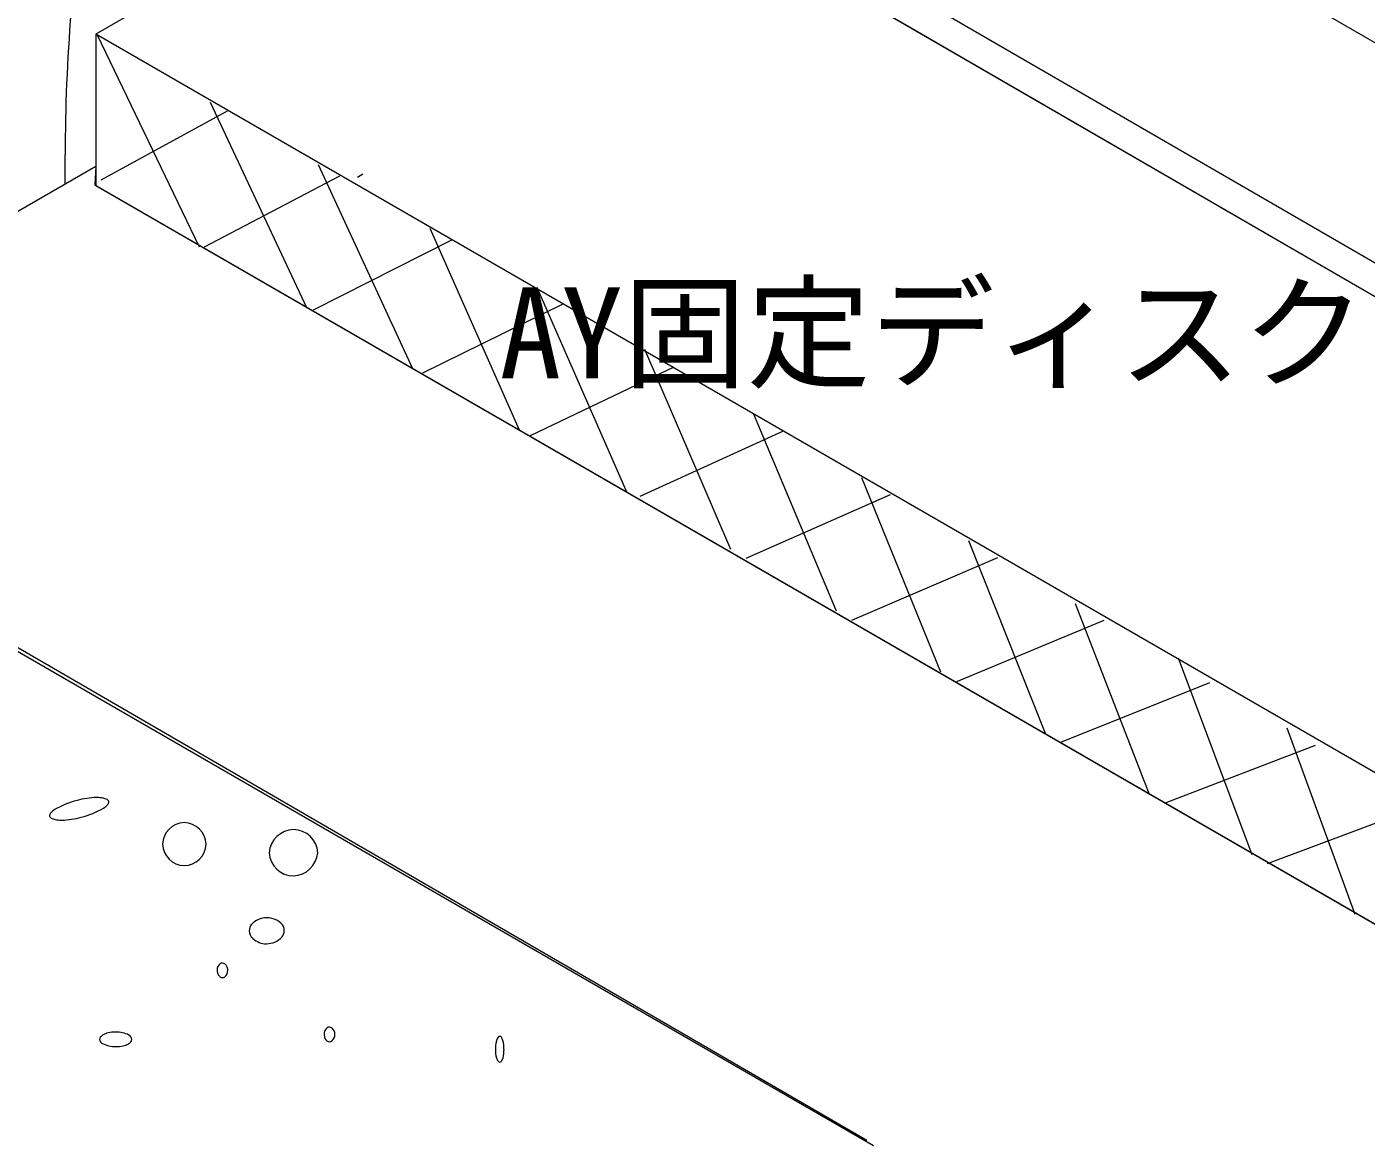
# Model space of a CAD drawing. Units: millimetres, scale not verified. Extents: x -9027 to 5741, y -558 to 9286.
# Drawn here: x -465.3 to 32.2, y -555.8 to -140 of the extents above; entities that cross this region are included whole.
import ezdxf
from ezdxf.enums import TextEntityAlignment as Align

# ---------------------------------------------------------------- set-up
doc = ezdxf.new("R2010")
doc.units = ezdxf.units.MM
doc.header["$LTSCALE"] = 10
for name, color, linetype, lineweight in [('0-0_文字', 7, 'Continuous', 18), ('0-1_レイヤー 3', 7, 'Continuous', 18), ('0-2_決定', 7, 'Continuous', 18)]:
    doc.layers.add(name, color=color, linetype=linetype, lineweight=lineweight)
doc.styles.add('ＭＳ ゴシック', font='')
doc.styles.get('ＭＳ ゴシック').set_extended_font_data('MS Gothic')

msp = doc.modelspace()

# ---------------------------------------------------------------- linework, layer by layer
at = {"layer": '0-1_レイヤー 3'}
for p, q in [((599.11, -554.38), (-286.09, -41.58)), ((-286.09, -53.98), (-439.69, -142.78)), ((575.31, -553.18), (-286.09, -53.98)), ((66.51, -163.98), (-104.69, -64.78)), ((-451.09, -193.18), (-451.09, -187.58)), ((-451.09, -198.18), (-451.09, -193.18))]:
    msp.add_line(p, q, dxfattribs=at)
msp.add_arc((216.04, -188.24), 667.14, 170.83311, 179.94315, dxfattribs=at)
at = {"layer": '0-2_決定'}
for p, q in [((575.31, -553.18), (-175.09, -118.38)), ((-439.29, -142.78), (-401.29, -221.78)), ((-397.29, -167.98), (-361.29, -244.58)), ((-390.89, -171.38), (-437.89, -196.98)), ((-357.09, -191.18), (-322.09, -266.98)), ((-439.69, -198.98), (174.51, -553.58)), ((-399.29, -221.78), (-349.09, -195.38)), ((-340.49, -194.78), (-342.49, -195.98)), ((-315.69, -214.78), (-282.49, -289.78)), ((-358.89, -245.18), (-307.49, -219.18)), ((-275.69, -237.38), (-242.49, -312.98)), ((-318.29, -268.58), (-266.09, -242.98)), ((-235.89, -259.78), (-203.89, -333.98)), ((-278.29, -291.78), (-224.89, -266.38)), ((-195.49, -283.58), (-164.69, -356.98)), ((-237.49, -314.38), (-184.49, -290.18)), ((-155.29, -307.38), (-125.89, -379.58)), ((-198.09, -337.38), (-144.49, -313.78)), ((-115.49, -330.78), (-87.09, -402.38)), ((-158.89, -360.38), (-104.69, -337.18)), ((-75.89, -354.18), (-48.49, -424.98)), ((-119.89, -383.18), (-65.09, -360.38)), ((-37.69, -374.38), (-10.29, -447.38)), ((-81.29, -405.78), (-25.89, -383.58)), ((2.71, -400.38), (27.91, -469.58)), ((-42.69, -428.38), (13.31, -406.78)), ((-4.49, -450.78), (52.11, -429.58))]:
    msp.add_line(p, q, dxfattribs=at)
for points in [[(-610.49, 491.62), (-610.49, -288.38), (-153.29, -553.58)], [(275.71, -555.78), (-439.69, -142.78), (-439.69, -198.98), (176.11, -554.58)], [(-150.89, -555.58), (-610.49, -290.38), (-439.69, -191.78), (-440.09, -198.78), (174.51, -553.58)]]:
    msp.add_lwpolyline(points, dxfattribs=at)
for centre, radius, start, end in [((-438.73, -458.64), 32.26, 104.2845, 120.2673), ((-439.01, -454.08), 27.79, 90.7851, 106.0461), ((-439.19, -438.13), 11.84, 78.8939, 90.9673), ((-437.67, -430.75), 4.3, 60.2519, 79.9153), ((-436.32, -428.33), 1.52, 21.0864, 59.1154), ((-436.24, -427.95), 1.36, 317.9217, 7.1287), ((-455.54, -433.01), 1.36, 137.9216, 187.1288), ((-451.72, -436.22), 6.35, 120.98, 139.4927), ((-453.05, -402.32), 32.26, 284.2846, 300.2673), ((-440.06, -424.73), 6.35, 300.98, 319.4927), ((-455.47, -432.63), 1.52, 201.0864, 239.1154), ((-454.12, -430.21), 4.3, 240.2519, 259.9153), ((-452.59, -422.82), 11.84, 258.8939, 270.9673), ((-452.77, -406.87), 27.79, 270.7851, 286.0461), ((-406.58, -443.89), 8.31, 92.1247, 177.8753), ((-407.15, -444.04), 8.47, 3.1585, 88.2561), ((-366.04, -447.46), 9.28, 91.5896, 175.8065), ((-366.25, -447.15), 8.97, 2.3536, 90.2503), ((-406.58, -443.27), 8.31, 182.1247, 267.8753), ((-407.01, -443.25), 8.32, 270.8187, 357.7666), ((-366.28, -446.35), 9.02, 182.6864, 269.9175), ((-366.59, -446.06), 9.32, 271.8064, 355.5897), ((-376.35, -478.49), 7.51, 89.5649, 137.1304), ((-376.27, -480.25), 9.28, 78.0791, 90.1489), ((-375.51, -477.63), 6.55, 45.6978, 79.8397), ((-378.7, -475.83), 4, 142.166, 179.2539), ((-378.76, -475.69), 3.93, 181.2583, 227.1972), ((-373.68, -475.83), 3.99, 0.7272, 46.4469), ((-373.6, -475.67), 3.91, 320.7407, 358.3602), ((-376.49, -473.49), 7.09, 225.8491, 271.6284), ((-376.25, -472.75), 7.82, 269.6869, 316.5168), ((-391.76, -490.39), 2.93, 126.6684, 179.8104), ((-391.69, -490.52), 3, 177.2044, 229.7584), ((-392.67, -489.28), 1.51, 91.0126, 124.1722), ((-392.76, -489.67), 1.89, 20.7977, 87.8723), ((-393.86, -490.51), 3.17, 310.6911, 2.4769), ((-394, -490.37), 3.31, 359.9268, 24.6027), ((-392.63, -491.6), 1.58, 230.4847, 267.6038), ((-392.68, -491.54), 1.64, 269.526, 302.7008), ((-352.01, -514.1), 2.89, 127.7193, 181.5049), ((-352.91, -513.25), 1.68, 89.4535, 121.0567), ((-352.95, -513.2), 1.62, 50.9909, 87.897), ((-353.76, -514.15), 2.87, 359.3932, 50.4163), ((-436.23, -515.77), 2.11, 191.2913, 242.6993), ((-436.68, -516.23), 1.61, 140.9113, 177.9766), ((-435.38, -517.31), 3.3, 118.0634, 140.6401), ((-433.41, -520.88), 7.37, 103.1574, 118.4998), ((-432.37, -525.12), 11.74, 89.6292, 103.4104), ((-432.02, -523.4), 10.02, 62.6099, 91.5381), ((-429.14, -514.86), 3.31, 296.2373, 318.5734), ((-428.57, -516.48), 2.29, 7.5648, 59.8153), ((-427.72, -516.11), 1.42, 318.2534, 357.2486), ((-351.06, -514.25), 3.83, 178.9216, 202.8495), ((-352.83, -515.11), 1.87, 199.6159, 268.1691), ((-352.94, -515.47), 1.51, 271.6673, 306.7941), ((-354.1, -514.22), 3.21, 310.1418, 0.8322), ((-279.99, -519.71), 11.3, 165.4978, 180.3494), ((-286.72, -517.78), 4.31, 145.0547, 167.8408), ((-289.63, -515.72), 0.743, 95.0857, 147.4417), ((-289.76, -515.88), 0.906, 36.8635, 85.9155), ((-291.67, -517.29), 3.28, 14.2672, 36.4252), ((-299.5, -519.49), 11.41, 358.5364, 15.2861), ((-432.44, -508.31), 10.47, 242.9991, 270.8068), ((-432.27, -506.16), 12.62, 269.8885, 282.5184), ((-431.09, -510.94), 7.7, 281.6473, 296.3279), ((-280.47, -519.98), 10.83, 178.9064, 196.0482), ((-300.17, -520.08), 12.09, 346.303, 1.4147), ((-287.17, -521.97), 3.84, 195.2887, 215.5651), ((-289.57, -523.72), 0.868, 213.504, 261.8011), ((-289.73, -523.71), 0.872, 272.3343, 320.7958), ((-291.48, -522.31), 3.11, 321.2985, 348.3829)]:
    msp.add_arc(centre, radius, start, end, dxfattribs=at)

# ---------------------------------------------------------------- texts
at = {"layer": '0-0_文字', "style": 'ＭＳ ゴシック'}
msp.add_text('AY固定ディスク', height=33.72, dxfattribs=at).set_placement((-289.77, -280.67), align=Align.BOTTOM_LEFT)

doc.saveas('drawing.dxf')
